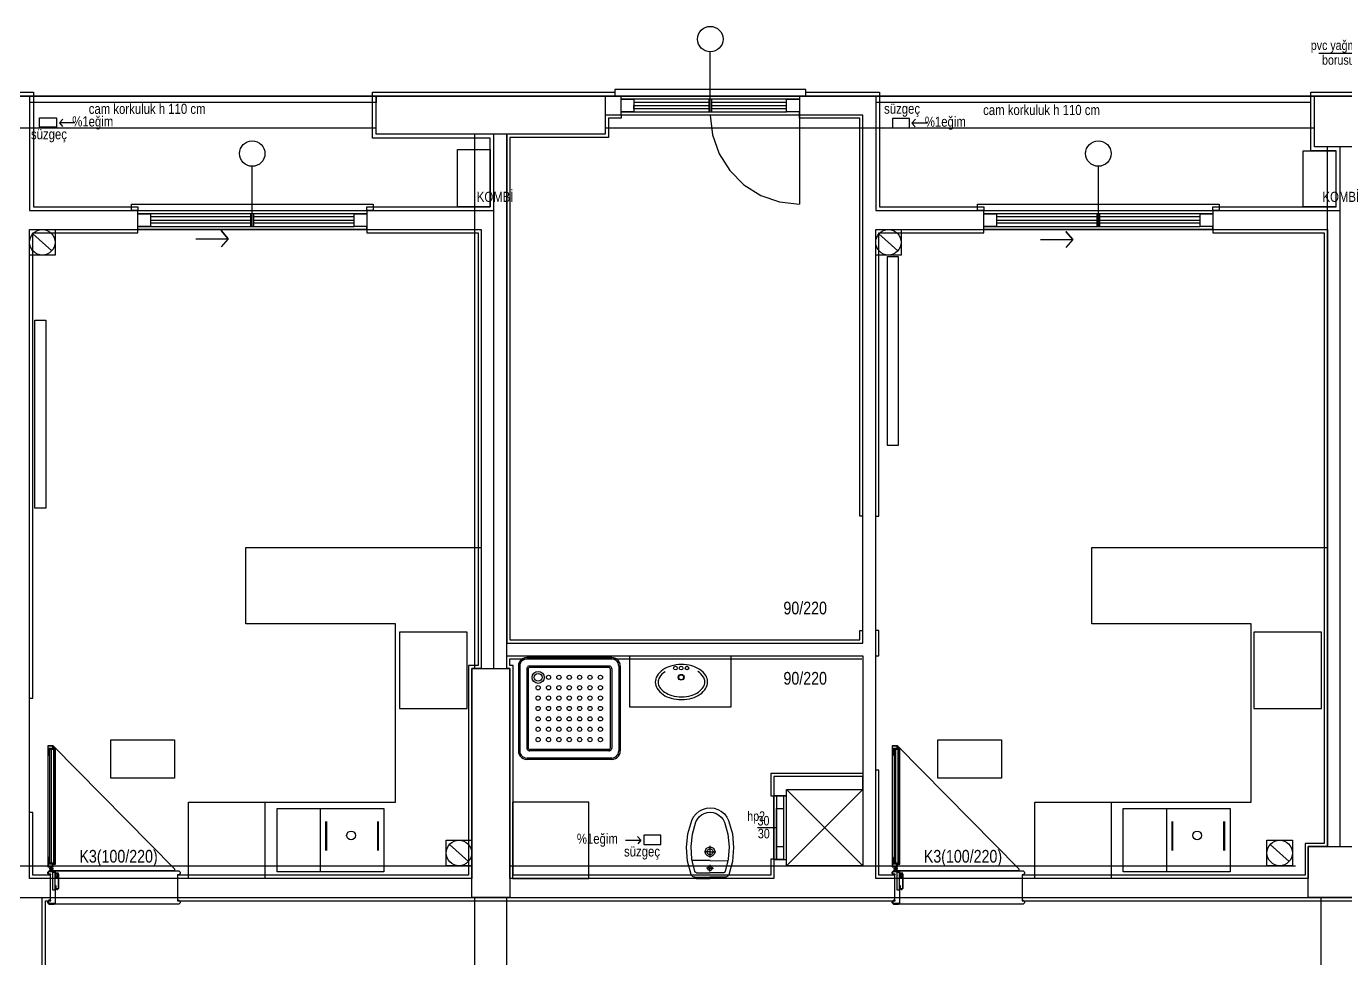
# Model space of a CAD drawing. Header units: centimetres. Extents: x 0 to 13234, y -30 to 2970.
# Drawn here: x 1469 to 1987, y 1555 to 1921 of the extents above; entities that cross this region are included whole.
import ezdxf

# ---------------------------------------------------------------- set-up
doc = ezdxf.new("R2010")
doc.units = ezdxf.units.CM
doc.layers.add('SCOTT-MIMARI', color=8, linetype='CONTINUOUS')
doc.styles.get("Standard").update_dxf_attribs({"font": 'arial.ttf', "width": 0.8})

msp = doc.modelspace()

# ---------------------------------------------------------------- linework, layer by layer
at = {"layer": 'SCOTT-MIMARI'}
for p, q in [((1997.73, 1910.21), (1976.79, 1910.21)), ((1662.18, 1669.5), (1662.18, 1636.14)), ((1662.74, 1669.5), (1662.74, 1636.14)), ((1698.88, 1672.83), (1665.52, 1672.83)), ((1698.88, 1672.28), (1665.52, 1672.28)), ((1697.76, 1669.5), (1666.63, 1669.5)), ((1701.66, 1669.5), (1701.66, 1636.14)), ((1702.21, 1669.5), (1702.21, 1636.14)), ((1665.52, 1668.39), (1665.52, 1637.25)), ((1666.07, 1668.39), (1666.07, 1637.25)), ((1697.76, 1668.94), (1666.63, 1668.94)), ((1698.32, 1668.39), (1698.32, 1637.25)), ((1698.88, 1668.39), (1698.88, 1637.25)), ((1478.75, 1591.97), (1478.75, 1636.85)), ((1479.4, 1637.25), (1479.4, 1637.2)), ((1698.88, 1633.36), (1665.52, 1633.36)), ((1697.76, 1636.7), (1666.63, 1636.7)), ((1697.76, 1636.14), (1666.63, 1636.14)), ((1810.56, 1591.97), (1810.56, 1636.85)), ((1811.21, 1637.25), (1811.21, 1637.2)), ((1698.88, 1632.8), (1665.52, 1632.8)), ((1584.36, 1613.57), (1584.36, 1588.57)), ((1916.86, 1613.57), (1916.86, 1588.57)), ((1586.58, 1596.97), (1586.58, 1608.35)), ((1586.88, 1596.97), (1586.88, 1608.35)), ((1606.83, 1608.35), (1606.83, 1596.97)), ((1607.13, 1608.35), (1607.13, 1596.97)), ((1919.08, 1596.97), (1919.08, 1608.35)), ((1919.38, 1596.97), (1919.38, 1608.35)), ((1939.33, 1608.35), (1939.33, 1596.97)), ((1939.63, 1608.35), (1939.63, 1596.97)), ((1756.14, 1606.03), (1763.65, 1606.03)), ((1737.51, 1594.26), (1737.53, 1598.83)), ((1479.4, 1591.57), (1479.4, 1591.62)), ((1737.5, 1593.02), (1730.44, 1593.05)), ((1737.52, 1596.52), (1735.3, 1596.53)), ((1737.5, 1593.02), (1744.56, 1592.98)), ((1737.52, 1596.52), (1739.74, 1596.5)), ((1811.21, 1591.57), (1811.21, 1591.62)), ((1477.3, 1588.47), (1477.8, 1588.97)), ((1477.3, 1587.97), (1477.3, 1588.47)), ((1477.8, 1587.47), (1477.3, 1587.97)), ((1477.8, 1588.97), (1528.78, 1588.97)), ((1478.29, 1587.47), (1477.8, 1587.47)), ((1479.45, 1589.77), (1477.85, 1589.77)), ((1478.29, 1577.47), (1478.29, 1587.47)), ((1478.37, 1589.24), (1478.37, 1588.97)), ((1478.4, 1590.32), (1478.4, 1590.62)), ((1478.65, 1588.97), (1478.65, 1590.57)), ((1478.92, 1589.24), (1478.92, 1588.97)), ((1478.96, 1590.28), (1478.96, 1590.62)), ((1526.78, 1588.97), (1479.8, 1588.97)), ((1528.29, 1587.47), (1528.29, 1577.47)), ((1528.78, 1587.47), (1528.29, 1587.47)), ((1528.78, 1588.97), (1529.28, 1588.47)), ((1529.28, 1587.97), (1528.78, 1587.47)), ((1529.28, 1588.47), (1529.28, 1587.97)), ((1731.52, 1586.55), (1737.47, 1586.52)), ((1731.72, 1586.54), (1731.72, 1586.39)), ((1732.23, 1588.29), (1737.48, 1588.27)), ((1737.49, 1590.02), (1736.09, 1590.02)), ((1743.42, 1586.49), (1737.47, 1586.52)), ((1737.48, 1588.8), (1737.49, 1591.35)), ((1742.72, 1588.24), (1737.48, 1588.27)), ((1737.49, 1590.02), (1738.89, 1590.01)), ((1743.22, 1586.49), (1743.22, 1586.34)), ((1809.11, 1588.47), (1809.61, 1588.97)), ((1809.11, 1587.97), (1809.11, 1588.47)), ((1809.61, 1587.47), (1809.11, 1587.97)), ((1809.61, 1588.97), (1860.59, 1588.97)), ((1810.1, 1587.47), (1809.61, 1587.47)), ((1811.26, 1589.77), (1809.66, 1589.77)), ((1810.1, 1577.47), (1810.1, 1587.47)), ((1810.18, 1589.24), (1810.18, 1588.97)), ((1810.22, 1590.32), (1810.22, 1590.62)), ((1810.46, 1588.97), (1810.46, 1590.57)), ((1810.74, 1589.24), (1810.74, 1588.97)), ((1810.77, 1590.28), (1810.77, 1590.62)), ((1858.59, 1588.97), (1811.61, 1588.97)), ((1860.1, 1587.47), (1860.1, 1577.47)), ((1860.59, 1587.47), (1860.1, 1587.47)), ((1860.59, 1588.97), (1861.09, 1588.47)), ((1861.09, 1587.97), (1860.59, 1587.47)), ((1861.09, 1588.47), (1861.09, 1587.97)), ((1480.3, 1582), (1480.1, 1582)), ((1480.1, 1582), (1480.1, 1576.47)), ((1480.3, 1576.47), (1480.3, 1582)), ((1732.07, 1586.04), (1737.47, 1586.02)), ((1742.87, 1585.99), (1737.47, 1586.02)), ((1477.3, 1576.97), (1477.8, 1577.47)), ((1477.3, 1576.97), (1477.3, 1576.47)), ((1477.3, 1576.47), (1477.3, 1576.97)), ((1477.8, 1575.97), (1477.3, 1576.47)), ((1477.5, 1576.97), (1477.5, 1576.47)), ((1477.5, 1576.47), (1477.5, 1576.97)), ((1478.48, 1577.47), (1477.8, 1577.47)), ((1477.8, 1577.47), (1478.29, 1577.47)), ((1477.8, 1577.27), (1478.48, 1577.27)), ((1479.8, 1576.17), (1477.8, 1576.17)), ((1478.48, 1577.27), (1478.48, 1577.47)), ((1528.29, 1577.47), (1528.78, 1577.47)), ((1528.78, 1577.47), (1529.28, 1576.97)), ((1529.28, 1576.47), (1528.78, 1575.97)), ((1529.28, 1576.97), (1529.28, 1576.47)), ((1809.11, 1576.97), (1809.61, 1577.47)), ((1809.11, 1576.47), (1809.11, 1576.97)), ((1809.61, 1575.97), (1809.11, 1576.47)), ((1809.61, 1577.47), (1810.1, 1577.47)), ((1860.1, 1577.47), (1860.59, 1577.47)), ((1860.59, 1577.47), (1861.09, 1576.97)), ((1861.09, 1576.47), (1860.59, 1575.97)), ((1861.09, 1576.97), (1861.09, 1576.47)), ((1477.8, 1575.97), (1479.8, 1575.97)), ((1528.78, 1575.97), (1477.8, 1575.97)), ((1860.59, 1575.97), (1809.61, 1575.97))]:
    msp.add_line(p, q, dxfattribs=at)
for points in [[(1737.6, 1887.28), (1737.6, 1910.9)], [(1317.6, 1893.53), (1317.6, 1188.53), (1992.6, 1188.53), (1992.6, 1233.53), (2317.6, 1233.53), (2317.6, 1188.53), (2985.1, 1188.53), (2985.1, 1893.53), (1317.6, 1893.53)], [(1337.6, 1893.53), (1626.35, 1893.53)], [(1430.1, 1893.53), (1430.1, 1895.03), (1471.6, 1895.03), (1471.6, 1850.03), (1512.6, 1850.03), (1512.6, 1848.53)], [(1606.35, 1893.53), (1470.1, 1893.53), (1470.1, 1848.53), (1652.6, 1848.53), (1652.6, 1848.53), (1652.6, 1878.53), (1606.35, 1878.53), (1606.35, 1893.53)], [(1606.35, 1893.53), (1606.35, 1891.03), (1470.1, 1891.03)], [(1602.6, 1848.53), (1602.6, 1850.03), (1651.1, 1850.03), (1651.1, 1877.03), (1604.85, 1877.03), (1604.85, 1895.03), (1700.1, 1895.03), (1700.1, 1893.53)], [(1696.35, 1878.53), (1606.35, 1878.53), (1606.35, 1893.53), (1696.35, 1893.53), (1696.35, 1878.53)], [(1676.35, 1893.53), (1975.1, 1893.53)], [(1772.6, 1893.53), (1775.1, 1893.53), (1775.1, 1896.03), (1700.1, 1896.03), (1700.1, 1893.53), (1702.6, 1893.53)], [(1772.6, 1886.03), (1702.6, 1886.03), (1702.6, 1893.53), (1772.6, 1893.53), (1772.6, 1886.03), (1772.6, 1887.28), (1767.6, 1887.28), (1767.6, 1892.28), (1772.6, 1892.28), (1702.6, 1892.28), (1707.6, 1892.28), (1707.6, 1887.28), (1702.6, 1887.28), (1767.6, 1887.28), (1767.6, 1888.53), (1738.23, 1888.53)], [(1738.23, 1887.28), (1738.23, 1892.28), (1736.98, 1892.28), (1736.98, 1887.28), (1738.23, 1887.28)], [(1775.1, 1893.53), (1775.1, 1895.03), (1804.1, 1895.03), (1804.1, 1850.03), (1845.1, 1850.03), (1845.1, 1848.53)], [(1967.6, 1893.53), (1802.6, 1893.53), (1802.6, 1848.53), (1960.1, 1848.53), (1985.1, 1848.53), (1985.1, 1873.53), (1975.1, 1873.53), (1975.1, 1893.53)], [(1935.1, 1848.53), (1935.1, 1850.03), (1960.1, 1850.03), (1983.6, 1850.03), (1983.6, 1872.03), (1973.6, 1872.03), (1973.6, 1895.03), (2025.1, 1895.03), (2025.1, 1893.53)], [(2010.1, 1873.53), (1975.1, 1873.53), (1975.1, 1893.53), (2010.1, 1893.53), (2010.1, 1873.53)], [(1736.98, 1891.03), (1707.6, 1891.03)], [(1736.98, 1888.53), (1707.6, 1888.53), (1707.6, 1889.78), (1736.98, 1889.78)], [(1738.23, 1889.78), (1767.6, 1889.78), (1767.6, 1891.03), (1738.23, 1891.03)], [(1973.6, 1891.03), (1802.6, 1891.03)], [(1480.71, 1881.23), (1474.01, 1881.23), (1474.01, 1884.93), (1480.71, 1884.93), (1480.71, 1881.23)], [(1487.88, 1882.96), (1481.8, 1882.96), (1483.21, 1884.45), (1481.8, 1882.96), (1483.01, 1881.5)], [(1797.6, 1678.53), (1797.6, 1886.03), (1696.35, 1886.03), (1696.35, 1878.53), (1657.6, 1878.53), (1657.6, 1678.53), (1797.6, 1678.53)], [(1702.6, 1886.03), (1702.6, 1884.78), (1697.6, 1884.78), (1697.6, 1877.28), (1658.85, 1877.28), (1658.85, 1679.78), (1796.35, 1679.78), (1796.35, 1683.47), (1797.6, 1683.47)], [(1737.6, 1886.03), (1738.48, 1878.24), (1741.07, 1870.84), (1745.24, 1864.21), (1750.78, 1858.67), (1757.42, 1854.5), (1764.81, 1851.91), (1772.6, 1851.03)], [(1797.6, 1728.47), (1796.35, 1728.47), (1796.35, 1884.78), (1772.6, 1884.78), (1772.6, 1886.03)], [(1772.6, 1886.03), (1772.6, 1851.03)], [(1815.95, 1884.73), (1809.25, 1884.73), (1809.25, 1881.03), (1815.95, 1881.03), (1815.95, 1884.73)], [(1822.93, 1882.88), (1816.85, 1882.88), (1818.26, 1884.37), (1816.85, 1882.88), (1818.06, 1881.41)], [(1337.6, 1881.03), (1606.35, 1881.03)], [(1645.1, 1668.53), (1645.1, 1878.53)], [(1657.6, 1668.53), (1657.6, 1878.53)], [(1696.35, 1881.03), (1975.1, 1881.03)], [(1638.21, 1850.03), (1638.21, 1872.5), (1651.1, 1872.5), (1651.1, 1850.03), (1638.21, 1850.03)], [(1970.53, 1850.03), (1970.53, 1872.03), (1983.42, 1872.03), (1983.42, 1850.03), (1970.53, 1850.03)], [(1980.1, 1598.53), (1980.1, 1873.53)], [(1557.6, 1842.28), (1557.6, 1865.9)], [(1890.1, 1842.28), (1890.1, 1865.9)], [(1512.6, 1848.53), (1510.1, 1848.53), (1510.1, 1851.03), (1605.1, 1851.03), (1605.1, 1848.53), (1602.6, 1848.53)], [(1845.1, 1848.53), (1842.6, 1848.53), (1842.6, 1851.03), (1937.6, 1851.03), (1937.6, 1848.53), (1935.1, 1848.53)], [(1602.6, 1841.03), (1512.6, 1841.03), (1512.6, 1848.53), (1602.6, 1848.53), (1602.6, 1841.03), (1602.6, 1842.28), (1597.6, 1842.28), (1597.6, 1847.28), (1602.6, 1847.28), (1512.6, 1847.28), (1517.6, 1847.28), (1517.6, 1842.28), (1512.6, 1842.28), (1597.6, 1842.28), (1597.6, 1843.53), (1558.23, 1843.53)], [(1556.98, 1846.03), (1517.6, 1846.03)], [(1558.23, 1842.28), (1558.23, 1847.28), (1556.98, 1847.28), (1556.98, 1842.28), (1558.23, 1842.28)], [(1558.23, 1844.78), (1597.6, 1844.78), (1597.6, 1846.03), (1558.23, 1846.03)], [(1647.6, 1668.53), (1652.6, 1668.53), (1652.6, 1850.03)], [(1935.1, 1841.03), (1845.1, 1841.03), (1845.1, 1848.53), (1935.1, 1848.53), (1935.1, 1841.03), (1935.1, 1842.28), (1930.1, 1842.28), (1930.1, 1847.28), (1935.1, 1847.28), (1845.1, 1847.28), (1850.1, 1847.28), (1850.1, 1842.28), (1845.1, 1842.28), (1930.1, 1842.28), (1930.1, 1843.53), (1890.73, 1843.53)], [(1889.48, 1846.03), (1850.1, 1846.03)], [(1890.73, 1842.28), (1890.73, 1847.28), (1889.48, 1847.28), (1889.48, 1842.28), (1890.73, 1842.28)], [(1890.73, 1844.78), (1930.1, 1844.78), (1930.1, 1846.03), (1890.73, 1846.03)], [(1985.1, 1598.53), (1985.1, 1848.53)], [(1647.6, 1841.03), (1647.6, 1668.53), (1643.85, 1668.53), (1643.85, 1586.03), (1470.1, 1586.03), (1470.1, 1841.03), (1647.6, 1841.03)], [(1470.1, 1656.9), (1471.35, 1656.9), (1471.35, 1839.78), (1512.6, 1839.78), (1512.6, 1841.03)], [(1480.1, 1841.03), (1480.1, 1831.03), (1470.1, 1831.03), (1470.1, 1841.03), (1480.1, 1841.03)], [(1517.6, 1844.78), (1556.98, 1844.78)], [(1556.98, 1843.53), (1517.6, 1843.53)], [(1602.6, 1841.03), (1602.6, 1839.78), (1646.35, 1839.78), (1646.35, 1669.78), (1642.6, 1669.78), (1642.6, 1587.28), (1528.29, 1587.28), (1528.29, 1586.03)], [(1535.44, 1837.41), (1548.15, 1837.41), (1545.4, 1840.62), (1548.15, 1837.41), (1545.33, 1834.24)], [(1980.1, 1841.03), (1980.1, 1598.53), (1972.6, 1598.53), (1972.6, 1586.03), (1802.6, 1586.03), (1802.6, 1841.03), (1980.1, 1841.03)], [(1802.6, 1728.46), (1803.85, 1728.46), (1803.85, 1839.78), (1845.1, 1839.78), (1845.1, 1841.03)], [(1812.6, 1841.03), (1812.6, 1831.03), (1802.6, 1831.03), (1802.6, 1841.03), (1812.6, 1841.03)], [(1850.1, 1844.78), (1889.48, 1844.78)], [(1889.48, 1843.53), (1850.1, 1843.53)], [(1935.1, 1841.03), (1935.1, 1839.78), (1978.85, 1839.78), (1978.85, 1599.78), (1971.35, 1599.78), (1971.35, 1587.28), (1860.1, 1587.28), (1860.1, 1586.03)], [(1471.35, 1839.33), (1478.86, 1832.73)], [(1803.85, 1839.33), (1811.36, 1832.73)], [(1867.41, 1837.11), (1880.13, 1837.11), (1877.38, 1840.33), (1880.13, 1837.11), (1877.31, 1833.95)], [(1807.14, 1756.37), (1811.52, 1756.37), (1811.52, 1830.27), (1807.14, 1830.27), (1807.14, 1756.37)], [(1476.51, 1731.5), (1472.14, 1731.5), (1472.14, 1805.4), (1476.51, 1805.4), (1476.51, 1731.5)], [(1532.6, 1586.03), (1532.6, 1616.03), (1613.85, 1616.03), (1613.85, 1686.03), (1555.1, 1686.03), (1555.1, 1716.03), (1647.6, 1716.03), (1647.6, 1668.53)], [(1865.1, 1586.03), (1865.1, 1616.03), (1950.1, 1616.03), (1950.1, 1686.03), (1887.6, 1686.03), (1887.6, 1716.03), (1980.1, 1716.03), (1980.1, 1598.53)], [(1642.1, 1652.84), (1642.1, 1682.84), (1615.46, 1682.84), (1615.46, 1652.84), (1642.1, 1652.84)], [(1802.6, 1673.54), (1803.85, 1673.54), (1803.85, 1683.46), (1802.6, 1683.46)], [(1977.78, 1652.84), (1977.78, 1682.84), (1951.14, 1682.84), (1951.14, 1652.84), (1977.78, 1652.84)], [(1658.85, 1586.03), (1658.85, 1668.53), (1657.6, 1668.53), (1657.6, 1673.53), (1797.6, 1673.53), (1797.6, 1621.03), (1797.6, 1621.03), (1797.6, 1626.03), (1762.6, 1626.03), (1762.6, 1586.03), (1658.85, 1586.03)], [(1762.6, 1593.54), (1761.35, 1593.54), (1761.35, 1587.28), (1660.1, 1587.28), (1660.1, 1669.78), (1658.85, 1669.78), (1658.85, 1672.28), (1797.18, 1672.28)], [(1665.52, 1672.83), (1664.77, 1672.75), (1664.07, 1672.5), (1663.44, 1672.11), (1662.91, 1671.58), (1662.51, 1670.95), (1662.26, 1670.24), (1662.18, 1669.5)], [(1665.52, 1672.28), (1664.9, 1672.21), (1664.31, 1672), (1663.78, 1671.67), (1663.34, 1671.23), (1663.01, 1670.71), (1662.81, 1670.12), (1662.74, 1669.5)], [(1666.63, 1669.5), (1666.38, 1669.47), (1666.15, 1669.39), (1665.94, 1669.26), (1665.76, 1669.08), (1665.63, 1668.87), (1665.54, 1668.63), (1665.52, 1668.39)], [(1698.88, 1668.39), (1698.85, 1668.63), (1698.77, 1668.87), (1698.63, 1669.08), (1698.46, 1669.26), (1698.25, 1669.39), (1698.01, 1669.47), (1697.76, 1669.5)], [(1702.21, 1669.5), (1702.13, 1670.24), (1701.88, 1670.95), (1701.48, 1671.58), (1700.96, 1672.11), (1700.32, 1672.5), (1699.62, 1672.75), (1698.88, 1672.83)], [(1701.66, 1669.5), (1701.59, 1670.12), (1701.38, 1670.71), (1701.05, 1671.23), (1700.61, 1671.67), (1700.08, 1672), (1699.5, 1672.21), (1698.88, 1672.28)], [(1705.87, 1673.53), (1705.87, 1653.53), (1745.87, 1653.53), (1745.87, 1673.53)], [(1722.15, 1669.51), (1721.32, 1669.24), (1720.51, 1668.9), (1719.73, 1668.49), (1718.98, 1668.03)], [(1726.23, 1670.1), (1725.2, 1670.06), (1724.17, 1669.94), (1723.15, 1669.76), (1722.15, 1669.51)], [(1730.33, 1669.57), (1729.32, 1669.8), (1728.3, 1669.97), (1727.27, 1670.07), (1726.23, 1670.1)], [(1733.52, 1668.13), (1732.76, 1668.58), (1731.98, 1668.98), (1731.16, 1669.31), (1730.33, 1669.57)], [(1643.85, 1578.53), (1643.85, 1668.53), (1658.85, 1668.53), (1658.85, 1578.53), (1643.85, 1578.53)], [(1666.63, 1668.94), (1666.51, 1668.93), (1666.39, 1668.89), (1666.28, 1668.82), (1666.19, 1668.73), (1666.13, 1668.63), (1666.09, 1668.51), (1666.07, 1668.39)], [(1698.32, 1668.39), (1698.31, 1668.51), (1698.27, 1668.63), (1698.2, 1668.73), (1698.11, 1668.82), (1698.01, 1668.89), (1697.89, 1668.93), (1697.76, 1668.94)], [(1716.69, 1665.62), (1716.39, 1665.04), (1716.17, 1664.43), (1716.04, 1663.79), (1716, 1663.14)], [(1718.98, 1668.03), (1718.31, 1667.52), (1717.71, 1666.95), (1717.16, 1666.31), (1716.69, 1665.62)], [(1717.62, 1665.05), (1717.39, 1664.61), (1717.23, 1664.13), (1717.13, 1663.64), (1717.1, 1663.14)], [(1719.84, 1667.28), (1719.19, 1666.83), (1718.6, 1666.3), (1718.07, 1665.7), (1717.62, 1665.05)], [(1734.91, 1665.17), (1734.45, 1665.82), (1733.92, 1666.4), (1733.32, 1666.92), (1732.67, 1667.37)], [(1735.84, 1665.75), (1735.36, 1666.44), (1734.8, 1667.07), (1734.19, 1667.63), (1733.52, 1668.13)], [(1735.47, 1663.27), (1735.43, 1663.77), (1735.32, 1664.26), (1735.15, 1664.73), (1734.91, 1665.17)], [(1736.56, 1663.28), (1736.51, 1663.93), (1736.37, 1664.57), (1736.15, 1665.18), (1735.84, 1665.75)], [(1716, 1663.14), (1716.05, 1662.49), (1716.19, 1661.85), (1716.42, 1661.24), (1716.72, 1660.66)], [(1716.72, 1660.66), (1717.21, 1659.98), (1717.76, 1659.35), (1718.37, 1658.78), (1719.05, 1658.29)], [(1717.1, 1663.14), (1717.13, 1662.64), (1717.24, 1662.16), (1717.41, 1661.69), (1717.65, 1661.24)], [(1717.65, 1661.24), (1718.07, 1660.66), (1718.54, 1660.11), (1719.07, 1659.63), (1719.65, 1659.2)], [(1719.65, 1659.2), (1720.33, 1658.79), (1721.03, 1658.43), (1721.77, 1658.14), (1722.52, 1657.9)], [(1730.11, 1657.95), (1730.87, 1658.2), (1731.59, 1658.51), (1732.3, 1658.87), (1732.97, 1659.29)], [(1732.97, 1659.29), (1733.54, 1659.73), (1734.06, 1660.22), (1734.53, 1660.77), (1734.94, 1661.36)], [(1733.58, 1658.39), (1734.25, 1658.89), (1734.86, 1659.47), (1735.4, 1660.1), (1735.87, 1660.8)], [(1734.94, 1661.36), (1735.17, 1661.81), (1735.34, 1662.28), (1735.44, 1662.77), (1735.47, 1663.27)], [(1735.87, 1660.8), (1736.17, 1661.37), (1736.39, 1661.99), (1736.52, 1662.63), (1736.56, 1663.28)], [(1719.05, 1658.29), (1719.8, 1657.83), (1720.58, 1657.44), (1721.4, 1657.11), (1722.24, 1656.85)], [(1722.24, 1656.85), (1723.24, 1656.61), (1724.27, 1656.44), (1725.3, 1656.35), (1726.33, 1656.32)], [(1722.52, 1657.9), (1723.46, 1657.68), (1724.41, 1657.53), (1725.36, 1657.44), (1726.32, 1657.41)], [(1726.32, 1657.41), (1727.28, 1657.45), (1728.24, 1657.55), (1729.18, 1657.72), (1730.11, 1657.95)], [(1726.33, 1656.32), (1727.36, 1656.36), (1728.39, 1656.47), (1729.41, 1656.65), (1730.41, 1656.9)], [(1730.41, 1656.9), (1731.25, 1657.18), (1732.06, 1657.52), (1732.84, 1657.92), (1733.58, 1658.39)], [(1477.35, 1638.1), (1479.3, 1638.1), (1479.3, 1637.25), (1479.4, 1637.25), (1479.4, 1638.2), (1477.25, 1638.2), (1477.25, 1590.62), (1479.4, 1590.62), (1479.4, 1591.57), (1479.3, 1591.57), (1479.3, 1590.72), (1477.35, 1590.72), (1477.35, 1638.1)], [(1479.4, 1638.2), (1527.08, 1589.77), (1527.08, 1588.97)], [(1502.05, 1625.48), (1502.05, 1640.48), (1527.05, 1640.48), (1527.05, 1625.48), (1502.05, 1625.48)], [(1809.16, 1638.1), (1811.11, 1638.1), (1811.11, 1637.25), (1811.21, 1637.25), (1811.21, 1638.2), (1809.06, 1638.2), (1809.06, 1590.62), (1811.21, 1590.62), (1811.21, 1591.57), (1811.11, 1591.57), (1811.11, 1590.72), (1809.16, 1590.72), (1809.16, 1638.1)], [(1811.21, 1638.2), (1858.9, 1589.77), (1858.9, 1588.97)], [(1827, 1625.48), (1827, 1640.48), (1852, 1640.48), (1852, 1625.48), (1827, 1625.48)], [(1477.4, 1637.05), (1477.4, 1634.55), (1477.6, 1634.55), (1477.6, 1636.85), (1479.9, 1636.85), (1479.9, 1634.55), (1480.1, 1634.55), (1480.1, 1637.05), (1477.4, 1637.05)], [(1477.4, 1634.5), (1477.65, 1634.5), (1477.65, 1636.8), (1478, 1636.8), (1478, 1592.02), (1477.65, 1592.02), (1477.65, 1594.32), (1477.4, 1594.32), (1477.4, 1634.5)], [(1479.05, 1638.1), (1479.05, 1637.15), (1477.45, 1637.15), (1477.45, 1638.1)], [(1479.15, 1637.95), (1479.15, 1637.1), (1480.15, 1637.1), (1480.15, 1591.72), (1479.15, 1591.72), (1479.15, 1590.87), (1479.25, 1590.87), (1479.25, 1591.62), (1480.25, 1591.62), (1480.25, 1637.2), (1479.25, 1637.2), (1479.25, 1637.95), (1479.15, 1637.95)], [(1479.85, 1634.5), (1479.85, 1636.8), (1479.5, 1636.8), (1479.5, 1592.02), (1479.85, 1592.02), (1479.85, 1594.32), (1480.1, 1594.32), (1480.1, 1634.5), (1479.85, 1634.5)], [(1662.18, 1636.14), (1662.26, 1635.4), (1662.51, 1634.69), (1662.91, 1634.06), (1663.44, 1633.53), (1664.07, 1633.13), (1664.77, 1632.89), (1665.52, 1632.8)], [(1662.74, 1636.14), (1662.81, 1635.52), (1663.01, 1634.93), (1663.34, 1634.41), (1663.78, 1633.97), (1664.31, 1633.63), (1664.9, 1633.43), (1665.52, 1633.36)], [(1665.52, 1637.25), (1665.54, 1637), (1665.63, 1636.77), (1665.76, 1636.56), (1665.94, 1636.38), (1666.15, 1636.25), (1666.38, 1636.17), (1666.63, 1636.14)], [(1666.07, 1637.25), (1666.09, 1637.13), (1666.13, 1637.01), (1666.19, 1636.9), (1666.28, 1636.82), (1666.39, 1636.75), (1666.51, 1636.71), (1666.63, 1636.7)], [(1697.76, 1636.7), (1697.89, 1636.71), (1698.01, 1636.75), (1698.11, 1636.82), (1698.2, 1636.9), (1698.27, 1637.01), (1698.31, 1637.13), (1698.32, 1637.25)], [(1697.76, 1636.14), (1698.01, 1636.17), (1698.25, 1636.25), (1698.46, 1636.38), (1698.63, 1636.56), (1698.77, 1636.77), (1698.85, 1637), (1698.88, 1637.25)], [(1698.88, 1632.8), (1699.62, 1632.89), (1700.32, 1633.13), (1700.96, 1633.53), (1701.48, 1634.06), (1701.88, 1634.69), (1702.13, 1635.4), (1702.21, 1636.14)], [(1698.88, 1633.36), (1699.5, 1633.43), (1700.08, 1633.63), (1700.61, 1633.97), (1701.05, 1634.41), (1701.38, 1634.93), (1701.59, 1635.52), (1701.66, 1636.14)], [(1809.21, 1637.05), (1809.21, 1634.55), (1809.41, 1634.55), (1809.41, 1636.85), (1811.71, 1636.85), (1811.71, 1634.55), (1811.91, 1634.55), (1811.91, 1637.05), (1809.21, 1637.05)], [(1809.21, 1634.5), (1809.46, 1634.5), (1809.46, 1636.8), (1809.81, 1636.8), (1809.81, 1592.02), (1809.46, 1592.02), (1809.46, 1594.32), (1809.21, 1594.32), (1809.21, 1634.5)], [(1810.86, 1638.1), (1810.86, 1637.15), (1809.26, 1637.15), (1809.26, 1638.1)], [(1810.96, 1637.95), (1810.96, 1637.1), (1811.96, 1637.1), (1811.96, 1591.72), (1810.96, 1591.72), (1810.96, 1590.87), (1811.06, 1590.87), (1811.06, 1591.62), (1812.06, 1591.62), (1812.06, 1637.2), (1811.06, 1637.2), (1811.06, 1637.95), (1810.96, 1637.95)], [(1811.66, 1634.5), (1811.66, 1636.8), (1811.31, 1636.8), (1811.31, 1592.02), (1811.66, 1592.02), (1811.66, 1594.32), (1811.91, 1594.32), (1811.91, 1634.5), (1811.66, 1634.5)], [(1810.1, 1586.03), (1810.1, 1587.28), (1803.85, 1587.28), (1803.85, 1628.54), (1802.6, 1628.54)], [(1797.6, 1627.28), (1761.35, 1627.28), (1761.35, 1618.53), (1762.6, 1618.53)], [(1762.6, 1618.53), (1762.6, 1618.53), (1767.6, 1618.53), (1766.41, 1618.53), (1766.41, 1593.53), (1762.6, 1593.54), (1762.6, 1618.53)], [(1767.6, 1593.53), (1767.6, 1618.53), (1762.63, 1618.53), (1762.6, 1593.53), (1767.6, 1593.53)], [(1763.63, 1618.53), (1763.63, 1613.53), (1766.41, 1613.53)], [(1797.6, 1621.03), (1797.6, 1591.03), (1767.6, 1591.03), (1767.6, 1621.03), (1797.6, 1621.03), (1767.6, 1591.03), (1767.6, 1621.03), (1797.6, 1591.03)], [(1532.6, 1586.03), (1532.6, 1616.03), (1562.6, 1616.03), (1562.6, 1586.03)], [(1609.36, 1588.57), (1567.36, 1588.57), (1567.36, 1613.57), (1609.36, 1613.57), (1609.36, 1588.57)], [(1689.88, 1586.03), (1689.88, 1616.03), (1659.88, 1616.03), (1659.88, 1586.03), (1689.88, 1586.03)], [(1730.35, 1608.85), (1731.06, 1610.23), (1732.03, 1611.44), (1733.22, 1612.43), (1734.58, 1613.17), (1736.07, 1613.62), (1737.61, 1613.77)], [(1737.61, 1613.77), (1739.15, 1613.6), (1740.63, 1613.14), (1741.98, 1612.39), (1743.16, 1611.38), (1744.12, 1610.16), (1744.81, 1608.78)], [(1763.63, 1598.53), (1763.63, 1613.53)], [(1763.63, 1613.53), (1763.68, 1593.53)], [(1865.1, 1586.03), (1865.1, 1616.03), (1895.1, 1616.03), (1895.1, 1586.03)], [(1941.86, 1588.57), (1899.86, 1588.57), (1899.86, 1613.57), (1941.86, 1613.57), (1941.86, 1588.57)], [(1478.29, 1586.03), (1478.29, 1587.28), (1471.35, 1587.28), (1471.35, 1611.9), (1470.1, 1611.9)], [(1730.12, 1587.53), (1728.71, 1592.79), (1728.28, 1598.21), (1728.83, 1603.62), (1730.35, 1608.85)], [(1731.53, 1588.8), (1730.35, 1593.61), (1730.03, 1598.55), (1730.58, 1603.46), (1731.98, 1608.21)], [(1731.98, 1608.21), (1732.53, 1609.28), (1733.28, 1610.21), (1734.2, 1610.98), (1735.26, 1611.55), (1736.4, 1611.9), (1737.6, 1612.02)], [(1737.6, 1612.02), (1738.79, 1611.89), (1739.94, 1611.53), (1740.98, 1610.95), (1741.9, 1610.17), (1742.64, 1609.22), (1743.17, 1608.15)], [(1743.17, 1608.15), (1744.53, 1603.39), (1745.03, 1598.47), (1744.66, 1593.54), (1743.44, 1588.74)], [(1744.81, 1608.78), (1746.28, 1603.54), (1746.78, 1598.12), (1746.29, 1592.7), (1744.83, 1587.45)], [(1704.26, 1601.06), (1710.34, 1601.06), (1708.94, 1602.55), (1710.34, 1601.06), (1709.13, 1599.6)], [(1711.43, 1599.33), (1718.14, 1599.33), (1718.14, 1603.03), (1711.43, 1603.03), (1711.43, 1599.33)], [(1643.85, 1601.03), (1643.85, 1591.03), (1633.85, 1591.03), (1633.85, 1601.03), (1643.85, 1601.03)], [(1635.1, 1599.33), (1642.61, 1592.73)], [(1737.51, 1594.64), (1737.12, 1594.68), (1736.75, 1594.81), (1736.41, 1595), (1736.12, 1595.27), (1735.89, 1595.59), (1735.73, 1595.94), (1735.65, 1596.33), (1735.66, 1596.72), (1735.74, 1597.1), (1735.9, 1597.46), (1736.13, 1597.78), (1736.43, 1598.04), (1736.77, 1598.23), (1737.14, 1598.35), (1737.53, 1598.39)], [(1737.51, 1595.37), (1737.28, 1595.39), (1737.05, 1595.47), (1736.84, 1595.59), (1736.66, 1595.75), (1736.52, 1595.95), (1736.42, 1596.17), (1736.38, 1596.4), (1736.38, 1596.64), (1736.43, 1596.88), (1736.53, 1597.1), (1736.67, 1597.29), (1736.85, 1597.45), (1737.06, 1597.57), (1737.29, 1597.64), (1737.53, 1597.67)], [(1737.53, 1598.39), (1737.92, 1598.35), (1738.29, 1598.22), (1738.63, 1598.03), (1738.92, 1597.76), (1739.15, 1597.44), (1739.31, 1597.09), (1739.39, 1596.7), (1739.38, 1596.31), (1739.3, 1595.93), (1739.14, 1595.57), (1738.91, 1595.25), (1738.61, 1594.99), (1738.27, 1594.8), (1737.9, 1594.68), (1737.51, 1594.64)], [(1737.53, 1597.67), (1737.76, 1597.64), (1737.99, 1597.56), (1738.2, 1597.44), (1738.38, 1597.28), (1738.52, 1597.09), (1738.62, 1596.87), (1738.66, 1596.63), (1738.66, 1596.39), (1738.61, 1596.15), (1738.51, 1595.94), (1738.37, 1595.74), (1738.19, 1595.58), (1737.98, 1595.46), (1737.75, 1595.39), (1737.51, 1595.37)], [(1763.68, 1593.53), (1763.68, 1598.53), (1766.41, 1598.53)], [(1966.35, 1601.03), (1966.35, 1591.03), (1956.35, 1591.03), (1956.35, 1601.03), (1966.35, 1601.03)], [(1957.6, 1599.33), (1965.11, 1592.73)], [(1972.6, 1598.53), (2007.6, 1598.53), (2007.6, 1578.53), (1972.6, 1578.53), (1972.6, 1598.53)], [(1477.6, 1591.97), (1477.6, 1594.27), (1477.4, 1594.27), (1477.4, 1591.77), (1480.1, 1591.77), (1480.1, 1594.27), (1479.9, 1594.27), (1479.9, 1591.97), (1477.6, 1591.97)], [(1479.05, 1590.72), (1479.05, 1591.67), (1477.45, 1591.67), (1477.45, 1590.72)], [(1763.63, 1593.53), (1763.63, 1593.54)], [(1809.41, 1591.97), (1809.41, 1594.27), (1809.21, 1594.27), (1809.21, 1591.77), (1811.91, 1591.77), (1811.91, 1594.27), (1811.71, 1594.27), (1811.71, 1591.97), (1809.41, 1591.97)], [(1810.86, 1590.72), (1810.86, 1591.67), (1809.26, 1591.67), (1809.26, 1590.72)], [(1332.6, 1591.03), (1643.85, 1591.03)], [(1480.3, 1586.81), (1480.3, 1588.47), (1479.8, 1588.97), (1477.8, 1588.97), (1477.3, 1588.47), (1477.3, 1587.97), (1477.8, 1587.47), (1478.48, 1587.47), (1478.48, 1587.67), (1477.8, 1587.67), (1477.5, 1587.97), (1477.5, 1588.47), (1477.8, 1588.77), (1479.8, 1588.77), (1480.1, 1588.47), (1480.1, 1586.61), (1481.3, 1586.61), (1481.3, 1587.76), (1481.35, 1587.76), (1481.35, 1582.23), (1481.05, 1581.93), (1480.8, 1581.93), (1480.5, 1582.23), (1480.5, 1583.06), (1480.3, 1583.06), (1480.3, 1582.23), (1480.8, 1581.73), (1481.05, 1581.73), (1481.55, 1582.23), (1481.55, 1587.76), (1481.09, 1587.76), (1481.09, 1586.81), (1480.3, 1586.81)], [(1479.29, 1588.44), (1480.04, 1588.44), (1480.04, 1581.46), (1479.29, 1581.46), (1479.29, 1588.44)], [(1481.04, 1587.81), (1481.31, 1588.02), (1481.51, 1588.07), (1481.04, 1588.07), (1480.35, 1588.07), (1480.35, 1586.88), (1481.04, 1586.88), (1481.04, 1587.81)], [(1480.94, 1587.77), (1480.45, 1587.71), (1480.45, 1587.97), (1481.01, 1587.97), (1480.95, 1587.84), (1480.94, 1587.81), (1480.94, 1587.77)], [(1658.85, 1591.03), (1967.6, 1591.03)], [(1731.52, 1586.55), (1731.22, 1586.58), (1730.93, 1586.67), (1730.67, 1586.82), (1730.44, 1587.02), (1730.25, 1587.26), (1730.12, 1587.53)], [(1732.23, 1588.29), (1732.08, 1588.31), (1731.93, 1588.36), (1731.8, 1588.43), (1731.68, 1588.54), (1731.59, 1588.66), (1731.53, 1588.8)], [(1732.07, 1586.04), (1731.99, 1586.05), (1731.91, 1586.08), (1731.85, 1586.12), (1731.79, 1586.18), (1731.75, 1586.24), (1731.73, 1586.32), (1731.72, 1586.39)], [(1737.48, 1589.14), (1737.3, 1589.16), (1737.13, 1589.22), (1736.97, 1589.31), (1736.83, 1589.43), (1736.73, 1589.58), (1736.65, 1589.75), (1736.62, 1589.93), (1736.62, 1590.11), (1736.66, 1590.29), (1736.73, 1590.46), (1736.84, 1590.6), (1736.98, 1590.73), (1737.14, 1590.82), (1737.31, 1590.87), (1737.49, 1590.89)], [(1737.49, 1590.89), (1737.67, 1590.87), (1737.85, 1590.81), (1738, 1590.72), (1738.14, 1590.6), (1738.25, 1590.45), (1738.32, 1590.28), (1738.36, 1590.1), (1738.36, 1589.92), (1738.32, 1589.74), (1738.24, 1589.57), (1738.13, 1589.43), (1738, 1589.3), (1737.84, 1589.21), (1737.66, 1589.16), (1737.48, 1589.14)], [(1743.44, 1588.74), (1743.37, 1588.6), (1743.28, 1588.48), (1743.16, 1588.38), (1743.03, 1588.3), (1742.88, 1588.25), (1742.72, 1588.24)], [(1744.83, 1587.45), (1744.69, 1587.18), (1744.51, 1586.94), (1744.28, 1586.75), (1744.01, 1586.6), (1743.72, 1586.51), (1743.42, 1586.49)], [(1812.11, 1586.81), (1812.11, 1588.47), (1811.61, 1588.97), (1809.61, 1588.97), (1809.11, 1588.47), (1809.11, 1587.97), (1809.61, 1587.47), (1810.3, 1587.47), (1810.3, 1587.67), (1809.61, 1587.67), (1809.31, 1587.97), (1809.31, 1588.47), (1809.61, 1588.77), (1811.61, 1588.77), (1811.91, 1588.47), (1811.91, 1586.61), (1813.11, 1586.61), (1813.11, 1587.76), (1813.16, 1587.76), (1813.16, 1582.23), (1812.86, 1581.93), (1812.61, 1581.93), (1812.31, 1582.23), (1812.31, 1583.06), (1812.11, 1583.06), (1812.11, 1582.23), (1812.61, 1581.73), (1812.86, 1581.73), (1813.36, 1582.23), (1813.36, 1587.76), (1812.91, 1587.76), (1812.91, 1586.81), (1812.11, 1586.81)], [(1811.1, 1588.44), (1811.85, 1588.44), (1811.85, 1581.46), (1811.1, 1581.46), (1811.1, 1588.44)], [(1812.86, 1587.81), (1813.13, 1588.02), (1813.33, 1588.07), (1812.86, 1588.07), (1812.16, 1588.07), (1812.16, 1586.88), (1812.86, 1586.88), (1812.86, 1587.81)], [(1812.76, 1587.77), (1812.26, 1587.71), (1812.26, 1587.97), (1812.82, 1587.97), (1812.76, 1587.84), (1812.76, 1587.81), (1812.76, 1587.77)], [(1643.85, 1586.03), (1557.6, 1586.03)], [(1743.22, 1586.34), (1743.21, 1586.26), (1743.18, 1586.18), (1743.14, 1586.12), (1743.09, 1586.06), (1743.02, 1586.02), (1742.94, 1586), (1742.87, 1585.99)], [(1809.31, 1576.97), (1809.31, 1576.47), (1809.31, 1576.97), (1809.61, 1577.27), (1810.3, 1577.27), (1810.3, 1577.47), (1809.61, 1577.47), (1809.11, 1576.97), (1809.11, 1576.47), (1809.61, 1575.97), (1811.61, 1575.97), (1812.11, 1576.47), (1812.11, 1582), (1811.91, 1582), (1811.91, 1576.47), (1811.61, 1576.17), (1809.61, 1576.17), (1809.31, 1576.47)], [(1967.6, 1586.03), (1890.1, 1586.03)], [(1332.6, 1578.53), (1643.85, 1578.53)], [(2827.6, 1578.53), (2827.6, 1503.53), (2240.13, 1503.53), (2240.1, 1488.53), (2335.6, 1488.53), (2335.6, 1366.03), (2167.6, 1366.03), (2167.6, 1253.53), (2167.6, 1253.53), (2167.6, 1241.03), (2092.6, 1241.03), (2092.6, 1503.53), (1475.1, 1503.53), (1475.1, 1578.53), (2827.6, 1578.53)], [(1478.29, 1503.53), (1478.29, 1504.78), (1476.35, 1504.78), (1476.35, 1577.28), (1478.29, 1577.28), (1478.29, 1578.53)], [(1477.8, 1577.47), (1477.69, 1577.46), (1477.58, 1577.42), (1477.48, 1577.36), (1477.41, 1577.28), (1477.35, 1577.19), (1477.31, 1577.08), (1477.3, 1576.97)], [(1477.3, 1576.47), (1477.31, 1576.36), (1477.35, 1576.25), (1477.41, 1576.16), (1477.48, 1576.08), (1477.58, 1576.02), (1477.69, 1575.98), (1477.8, 1575.97)], [(1477.8, 1577.27), (1477.73, 1577.26), (1477.67, 1577.24), (1477.61, 1577.2), (1477.56, 1577.16), (1477.53, 1577.1), (1477.5, 1577.04), (1477.5, 1576.97)], [(1477.5, 1576.47), (1477.5, 1576.4), (1477.53, 1576.34), (1477.56, 1576.28), (1477.61, 1576.24), (1477.67, 1576.2), (1477.73, 1576.18), (1477.8, 1576.17)], [(1479.8, 1575.97), (1479.91, 1575.98), (1480.01, 1576.02), (1480.11, 1576.08), (1480.19, 1576.16), (1480.25, 1576.25), (1480.28, 1576.36), (1480.3, 1576.47)], [(1479.8, 1576.17), (1479.86, 1576.18), (1479.93, 1576.2), (1479.98, 1576.24), (1480.03, 1576.28), (1480.07, 1576.34), (1480.09, 1576.4), (1480.1, 1576.47)], [(1528.29, 1578.53), (1528.29, 1577.28), (1810.1, 1577.28), (1810.1, 1578.53)], [(1645.1, 1503.53), (1645.1, 1578.53)], [(1657.6, 1503.53), (1657.6, 1578.53)], [(1658.85, 1578.53), (1967.6, 1578.53)], [(1860.1, 1578.53), (1860.1, 1577.28), (2142.6, 1577.28), (2142.6, 1578.53)], [(1977.6, 1503.53), (1977.6, 1578.53)]]:
    msp.add_lwpolyline(points, dxfattribs=at)
for centre, radius in [((1737.6, 1915.9), 5), ((1557.6, 1870.9), 5), ((1890.1, 1870.9), 5), ((1475.1, 1836.03), 5), ((1807.6, 1836.03), 5), ((1723.91, 1668.69), 0.713), ((1726.15, 1668.71), 0.713), ((1728.46, 1668.73), 0.713), ((1669.96, 1665.05), 2.36), ((1669.96, 1665.05), 1.53), ((1674.04, 1665.05), 0.834), ((1678.12, 1665.05), 0.834), ((1682.19, 1665.05), 0.834), ((1686.27, 1665.05), 0.834), ((1690.34, 1665.05), 0.834), ((1694.43, 1665.05), 0.834), ((1726.16, 1665.08), 1.15), ((1726.16, 1665.08), 0.969), ((1669.96, 1660.97), 0.834), ((1674.04, 1660.97), 0.834), ((1678.12, 1660.97), 0.834), ((1682.19, 1660.97), 0.834), ((1686.27, 1660.97), 0.834), ((1690.34, 1660.97), 0.834), ((1694.42, 1660.97), 0.834), ((1669.96, 1656.9), 0.834), ((1674.04, 1656.9), 0.834), ((1678.12, 1656.9), 0.834), ((1682.19, 1656.9), 0.834), ((1686.27, 1656.9), 0.834), ((1690.34, 1656.9), 0.834), ((1694.42, 1656.9), 0.834), ((1669.96, 1652.82), 0.834), ((1669.96, 1648.74), 0.834), ((1674.04, 1652.82), 0.834), ((1674.04, 1648.74), 0.834), ((1678.12, 1652.82), 0.834), ((1678.12, 1648.74), 0.834), ((1682.19, 1652.82), 0.834), ((1682.19, 1648.74), 0.834), ((1686.27, 1652.82), 0.834), ((1686.27, 1648.74), 0.834), ((1690.34, 1652.82), 0.834), ((1690.34, 1648.74), 0.834), ((1694.42, 1652.82), 0.834), ((1694.42, 1648.74), 0.834), ((1669.96, 1644.66), 0.834), ((1674.04, 1644.66), 0.834), ((1678.12, 1644.66), 0.834), ((1682.19, 1644.66), 0.834), ((1686.27, 1644.66), 0.834), ((1690.34, 1644.66), 0.834), ((1694.42, 1644.66), 0.834), ((1669.96, 1640.59), 0.834), ((1674.04, 1640.59), 0.834), ((1678.12, 1640.59), 0.834), ((1682.19, 1640.59), 0.834), ((1686.27, 1640.59), 0.834), ((1690.34, 1640.59), 0.834), ((1694.42, 1640.59), 0.834), ((1596.44, 1602.93), 1.73), ((1928.94, 1602.93), 1.73), ((1638.85, 1596.03), 5), ((1961.35, 1596.03), 5), ((1478.65, 1589.77), 0.6), ((1478.65, 1589.77), 0.4), ((1810.46, 1589.77), 0.6), ((1810.46, 1589.77), 0.4)]:
    msp.add_circle(centre, radius, dxfattribs=at)

# ---------------------------------------------------------------- texts
at = {"layer": 'SCOTT-MIMARI', "width": 0.8}
for s, height, p in [('pvc yağmur iniş', 3.75, (1973.58, 1911.61)), ('borusu %%c10', 3.75, (1978.01, 1905.83)), ('cam korkuluk h 110 cm', 3.9936, (1493.36, 1886.51)), ('süzgeç', 3.994, (1805.89, 1886.57)), ('cam korkuluk h 110 cm', 3.9936, (1844.83, 1886.06)), ('%%%1eğim', 3.994, (1486.86, 1881.56)), ('%%%1eğim', 3.994, (1821.91, 1881.47)), ('süzgeç', 3.994, (1470.65, 1876.54)), ('KOMBİ', 3.994, (1645.86, 1851.91)), ('KOMBİ', 3.994, (1978.18, 1851.91)), ('90/220', 5, (1766.35, 1689.81)), ('90/220', 5, (1766.36, 1662.19)), ('hp2', 3.75, (1752.11, 1608.64)), ('30', 3.75, (1756.17, 1606.84)), ('%%%1eğim', 3.994, (1685.17, 1599.66)), ('30', 3.75, (1756.3, 1601.76)), ('K3(100/220)', 5, (1489.7, 1592.24)), ('süzgeç', 3.994, (1703.7, 1594.65)), ('K3(100/220)', 5, (1821.52, 1592.24))]:
    msp.add_text(s, height=height, dxfattribs=at).set_placement(p)

doc.saveas('drawing.dxf')
